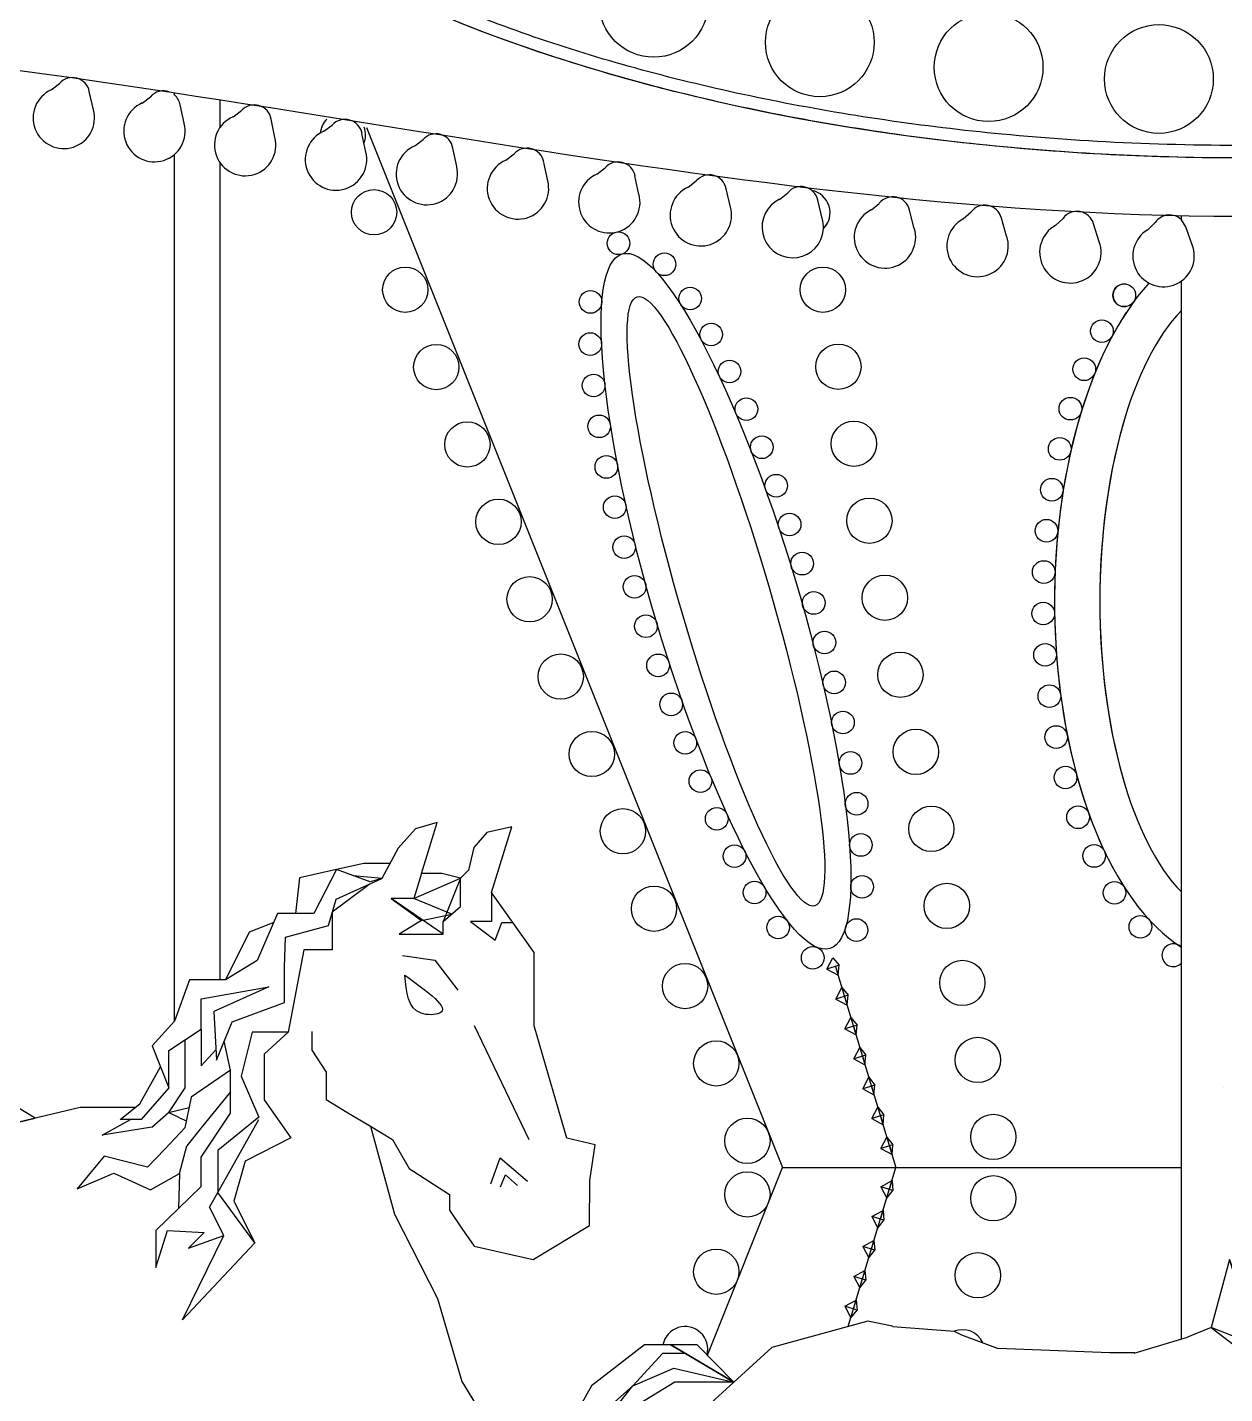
# Model space of a CAD drawing. Header units: centimetres. Extents: x -76 to 1832, y -219 to 581.
# Drawn here: x 191.2 to 323.3, y 122.6 to 273.3 of the extents above; entities that cross this region are included whole.
import ezdxf

# ---------------------------------------------------------------- set-up
doc = ezdxf.new("R2010")
doc.units = ezdxf.units.CM
doc.header["$MEASUREMENT"] = 0
for name, color, linetype in [('Acoperis', 7, 'Continuous'), ('Cai', 7, 'Continuous'), ('Decoratiuni carusel', 7, 'Continuous')]:
    doc.layers.add(name, color=color, linetype=linetype)

# ---------------------------------------------------------------- blocks, each defined once
blk = doc.blocks.new('*U88')
at = {"layer": 'Acoperis'}
blk.add_circle((0, 0), 6, dxfattribs=at)
blk = doc.blocks.new('*U89')
at = {"layer": 'Acoperis', "color": 0, "linetype": 'ByBlock', "lineweight": -2, "transparency": 16777216, "rotation": 270}
for p in [(312.27, 377.22), (331.1, 377.42), (293.5, 375.64), (349.9, 376.26), (274.92, 372.59), (368.55, 373.66), (386.91, 369.48), (256.68, 367.88), (404.73, 363.4), (239.1, 361.15), (421.51, 354.88), (222.83, 351.72), (435.95, 342.89), (209.63, 338.42), (444.5, 322.51), (204.57, 320.63), (438.3, 305.05), (211.84, 303.56), (225.91, 291.15), (424.64, 292.2), (242.53, 282.34), (408.18, 283.09), (260.28, 276.04), (390.52, 276.58), (278.6, 271.69), (372.24, 272.05), (297.23, 268.94), (353.63, 269.15), (316.02, 267.64), (334.85, 267.71)]:
    blk.add_blockref('*U88', p, dxfattribs=at)

msp = doc.modelspace()

# ---------------------------------------------------------------- linework, layer by layer
at = {"layer": 'Acoperis'}
for p, q in [((193.8, 266.44), (194.71, 267.14)), ((198.46, 264.24), (198, 266.26)), ((203.83, 264.99), (204.75, 265.69)), ((208.47, 262.75), (208.04, 264.78)), ((213.86, 263.46), (214.78, 264.15)), ((218.48, 261.18), (218.06, 263.22)), ((223.89, 261.87), (224.81, 262.56)), ((228.5, 259.58), (228.09, 261.62)), ((233.92, 260.27), (234.84, 260.95)), ((238.54, 257.98), (238.12, 260.01)), ((243.96, 258.68), (244.87, 259.37)), ((248.58, 256.41), (248.16, 258.44)), ((254.01, 257.14), (254.92, 257.84)), ((258.65, 254.91), (258.21, 256.94)), ((264.08, 255.69), (264.98, 256.4)), ((268.75, 253.51), (268.28, 255.53)), ((274.17, 254.36), (275.07, 255.08)), ((278.87, 252.25), (278.38, 254.27)), ((284.29, 253.19), (285.17, 253.92)), ((289.03, 251.16), (288.5, 253.17)), ((294.43, 252.21), (295.3, 252.97)), ((299.21, 250.29), (298.64, 252.29)), ((304.6, 251.47), (305.45, 252.25)), ((318.99, 251.31), (318.5, 252.11)), ((278.9, 250.47), (279, 251.12)), ((309.43, 249.68), (308.81, 251.66)), ((314.8, 251), (315.62, 251.81)), ((319.68, 249.35), (318.99, 251.31))]:
    msp.add_line(p, q, dxfattribs=at)
for centre, radius, start, end in [((196.14, 265.9), 1.9, 11.0224, 139.1041), ((195.19, 263.35), 3.39, 114.252, 15.1593), ((206.17, 264.43), 1.9, 70.3136, 138.549), ((206.17, 264.43), 1.9, 10.4673, 48.6698), ((205.19, 261.89), 3.39, 113.6969, 14.6042), ((216.2, 262.88), 1.9, 10.1121, 138.1939), ((215.2, 260.35), 3.39, 113.3418, 14.249), ((226.22, 261.29), 1.9, 9.9551, 138.0369), ((225.22, 258.76), 3.39, 113.1848, 14.092), ((236.25, 259.69), 1.9, 9.9954, 138.0772), ((235.25, 257.15), 3.39, 113.225, 14.1323), ((246.29, 258.11), 1.9, 10.2332, 138.315), ((245.3, 255.57), 3.39, 113.4628, 14.3701), ((256.35, 256.59), 1.9, 10.6697, 138.7515), ((255.38, 254.04), 3.39, 113.8994, 14.8066), ((266.42, 255.16), 1.9, 11.3073, 139.389), ((265.48, 252.61), 3.39, 114.5369, 15.4442), ((276.52, 253.87), 1.9, 12.1486, 140.2304), ((277.23, 252.89), 2.5, 315.1046, 78.8749), ((275.62, 251.3), 3.39, 115.3782, 345.8521), ((286.65, 252.74), 1.9, 13.1971, 141.2789), ((296.8, 251.82), 1.9, 14.4558, 142.5375), ((275.62, 251.3), 3.39, 356.9603, 16.2855), ((285.79, 250.16), 3.39, 116.4267, 17.334), ((296.01, 249.21), 3.39, 117.6854, 18.5927), ((306.98, 251.14), 1.9, 15.9269, 144.0086), ((317.19, 250.74), 1.9, 46.3324, 145.6929), ((306.25, 248.51), 3.39, 119.1565, 20.0638), ((316.53, 248.1), 3.39, 120.8407, 21.748)]:
    msp.add_arc(centre, radius, start, end, dxfattribs=at)
msp.add_ellipse((325, 322.51), major_axis=(133.8, 0), ratio=0.475211, dxfattribs=at)
for points, knots in [([(458.8, 322.51), (458.8, 325.29), (458.41, 328.08), (456.88, 333.6), (455.73, 336.34), (452.68, 341.71), (450.79, 344.36), (446.28, 349.5), (443.68, 352), (437.8, 356.82), (434.52, 359.14), (427.36, 363.55), (423.48, 365.64), (412.97, 370.6), (405.99, 373.3), (391.03, 377.97), (383.06, 379.95), (366.44, 383.11), (357.8, 384.3), (340.19, 385.82), (331.22, 386.16), (313.32, 385.99), (304.39, 385.48), (286.92, 383.61), (278.39, 382.26), (261.73, 378.71), (253.64, 376.47), (238.55, 371.24), (231.57, 368.24), (219.06, 361.6), (213.55, 357.97), (204.24, 350.25), (200.44, 346.15), (195.2, 338.39), (193.48, 334.77), (191.58, 328.15), (191.17, 325.17), (191.23, 319.22), (191.7, 316.24), (193.51, 310.35), (194.86, 307.44), (198.39, 301.72), (200.58, 298.93), (205.76, 293.5), (208.75, 290.88), (215.48, 285.86), (219.22, 283.46), (229.44, 277.77), (236.36, 274.66), (251.72, 269.1), (260.19, 266.68), (278.05, 262.78), (287.44, 261.3), (306.66, 259.35), (316.5, 258.88), (336.15, 258.97), (345.97, 259.53), (365.11, 261.67), (374.43, 263.24), (392.12, 267.3), (400.49, 269.8), (415.89, 275.61), (422.91, 278.92), (433.69, 285.26), (437.83, 288.15), (445.05, 294.22), (448.14, 297.39), (453.17, 303.93), (455.12, 307.31), (457.84, 314.15), (458.61, 317.63), (458.79, 321.58), (458.8, 322.04), (458.8, 322.51)], [0, 0, 0, 0, 0.131402, 0.131402, 0.262805, 0.262805, 0.394207, 0.394207, 0.525609, 0.525609, 0.657011, 0.657011, 0.788414, 0.788414, 0.989106, 0.989106, 1.189798, 1.189798, 1.39049, 1.39049, 1.591182, 1.591182, 1.791874, 1.791874, 1.992566, 1.992566, 2.201259, 2.201259, 2.411338, 2.411338, 2.621416, 2.621416, 2.831495, 2.831495, 3.005967, 3.005967, 3.146444, 3.146444, 3.286921, 3.286921, 3.427398, 3.427398, 3.567874, 3.567874, 3.708351, 3.708351, 3.848828, 3.848828, 4.061247, 4.061247, 4.281604, 4.281604, 4.501962, 4.501962, 4.722319, 4.722319, 4.942676, 4.942676, 5.163034, 5.163034, 5.383391, 5.383391, 5.603749, 5.603749, 5.768129, 5.768129, 5.93251, 5.93251, 6.09689, 6.09689, 6.26127, 6.26127, 6.283185, 6.283185, 6.283185, 6.283185]), ([(457.49, 322.68), (457.54, 325.43), (456.97, 328.36), (455.19, 334.17), (453.85, 337.06), (450.29, 342.75), (448.06, 345.55), (442.76, 350.98), (439.69, 353.62), (432.75, 358.67), (428.89, 361.08), (420.45, 365.63), (415.88, 367.76), (406.13, 371.68), (400.95, 373.48), (387.43, 377.5), (378.78, 379.49), (360.77, 382.55), (351.41, 383.61), (332.43, 384.77), (322.81, 384.86), (303.75, 384.06), (294.31, 383.17), (276.07, 380.45), (267.25, 378.62), (252.15, 374.52), (245.69, 372.39), (233.68, 367.61), (228.12, 364.98), (218.1, 359.29), (213.64, 356.24), (205.93, 349.85), (202.68, 346.5), (197.52, 339.63), (195.59, 336.1), (193.04, 328.86), (192.3, 325.14), (192.74, 317.71), (193.6, 314), (196.75, 306.66), (199.05, 303.03), (205.05, 296), (208.75, 292.6), (217.84, 285.84), (223.35, 282.53), (235.68, 276.48), (242.5, 273.75), (257.16, 268.97), (265.01, 266.94), (281.41, 263.65), (289.97, 262.39), (308.82, 260.58), (319.19, 260.18), (339.51, 260.51), (349.47, 261.2), (368.43, 263.6), (377.45, 265.25), (394.52, 269.43), (402.57, 271.96), (417.31, 277.77), (424.01, 281.06), (434.33, 287.36), (438.31, 290.26), (445.19, 296.3), (448.09, 299.44), (452.74, 305.88), (454.49, 309.17), (456.83, 315.8), (457.41, 319.14), (457.48, 322.49), (457.48, 322.5), (457.49, 322.68)], [0, 0, 0, 0, 0.144593, 0.144593, 0.289186, 0.289186, 0.433779, 0.433779, 0.578371, 0.578371, 0.722964, 0.722964, 0.867557, 0.867557, 1.01215, 1.01215, 1.227731, 1.227731, 1.443312, 1.443312, 1.658893, 1.658893, 1.874475, 1.874475, 2.090056, 2.090056, 2.267157, 2.267157, 2.444257, 2.444257, 2.621358, 2.621358, 2.798522, 2.798522, 2.975686, 2.975686, 3.159371, 3.159371, 3.343055, 3.343055, 3.52674, 3.52674, 3.710424, 3.710424, 3.911205, 3.911205, 4.111986, 4.111986, 4.312766, 4.312766, 4.513547, 4.513547, 4.746343, 4.746343, 4.971763, 4.971763, 5.188442, 5.188442, 5.405122, 5.405122, 5.621801, 5.621801, 5.787061, 5.787061, 5.952321, 5.952321, 6.117581, 6.117581, 6.282841, 6.282841, 6.283185, 6.283185, 6.283185, 6.283185])]:
    msp.add_open_spline(points, degree=3, knots=knots, dxfattribs=at)
msp.add_spline([(-25.5, 252.5), (149.5, 272.5), (324.83, 252.51), (499.5, 272.5), (674.5, 252.5)], degree=3, dxfattribs=at)
at = {"layer": 'Cai'}
for p, q in [((207.42, 265.86), (207.42, 266.12)), ((212.42, 265.36), (212.42, 262.28)), ((207.42, 163.66), (207.42, 259.35)), ((212.42, 258.42), (212.42, 168.22)), ((318.5, 252.11), (318.5, 252.57)), ((318.5, 128.6), (318.5, 245.34)), ((240.47, 163.19), (246.51, 150.6)), ((197, 154.15), (187.07, 151.77)), ((203.08, 154.15), (197, 154.15)), ((207.95, 153.01), (208.72, 152.65)), ((286.65, 129.98), (293.42, 129.45)), ((293.42, 129.45), (294.25, 129.06))]:
    msp.add_line(p, q, dxfattribs=at)
for points in [[(222.57, 162.53), (222.57, 160.47), (224.12, 158.03), (224.12, 155.01), (226.41, 153.64), (229.02, 152.08), (231.46, 150.62), (233.29, 147.4), (235.47, 146), (237.73, 144.54), (237.73, 142.8), (239.12, 140.77), (240.45, 138.83), (246.98, 137.37), (253.19, 141.1), (253.23, 146.07), (253.23, 146.07), (253.82, 150.01), (253.82, 150.01), (253.82, 150.01), (250.68, 150.74), (247.1, 163.15), (247.1, 171.23), (242.37, 177.86), (244.62, 185.13), (241.85, 184.5), (240.44, 182.85), (239.86, 180.32), (238.96, 179.46), (236.9, 179.98), (234.66, 179.98), (235.57, 182.94), (236.38, 185.59), (233.99, 184.9), (232.08, 182.75), (230.27, 179.41), (228.98, 179.05)], [(231.18, 181.08), (228.28, 181.08), (225.26, 180.4), (221.19, 179.48), (220.77, 175.55)], [(228.98, 179.05), (225.26, 180.4), (222.77, 175.55), (218.77, 175.55), (216.52, 170.35)], [(230.27, 179.41), (227.12, 179.72)], [(234.66, 179.98), (233.81, 177.22), (231.32, 177.22), (234.66, 174.77), (232.18, 173.26), (237.04, 173.26), (237.04, 174.66), (238.96, 176.32), (238.96, 179.46)], [(234.66, 174.77), (238, 175.49), (233.81, 177.22), (238.96, 179.46), (237.04, 174.66)], [(217.8, 167.44), (211.75, 164.74), (212.03, 159.37), (213.75, 163.58), (219.53, 165.71), (219.53, 169.6), (219.65, 172.95), (224.39, 174.24), (225.23, 177.12), (230.27, 179.41)], [(228.99, 178.83), (224.81, 175.68), (224.81, 171.54), (221.69, 171.54), (219.96, 162.47), (215.96, 162.47), (214.77, 157.61), (216.72, 153.07), (212.18, 149.4), (212.18, 144.76)], [(237.04, 173.26), (231.32, 177.22)], [(242.37, 177.86), (242.37, 174.66), (240.07, 174.66), (242.77, 172.61), (243.52, 174.55), (244.74, 174.55)], [(218.35, 174.57), (215.64, 173.49), (213.04, 168.22)], [(232.57, 170.9), (236.13, 170.39), (238.68, 167.08)], [(216.52, 170.35), (213.04, 168.22), (209.05, 168.22), (207.42, 163.66), (204.94, 160.96), (206.78, 156.32), (206.78, 160.42), (210.34, 162.8), (210.34, 166.14), (217.8, 167.44)], [(208.56, 161.61), (208.56, 156.32), (206.75, 153.58), (209.02, 154.15)], [(219.96, 162.47), (217.29, 160.04), (217.29, 154.97), (220.23, 150.81), (215.21, 148.21), (213.94, 143.82), (216.25, 139.2), (208.28, 130.71), (212.83, 140.01)], [(210.34, 162.8), (210.34, 158.75), (211.97, 160.49)], [(210.36, 148.65), (213.59, 153.51), (213.59, 158.26), (212.89, 161.47)], [(206.78, 156.32), (203.73, 152.8), (201.4, 152.8), (203.59, 154.56), (205.86, 158.64)], [(213.59, 158.26), (209.25, 155.28), (208.56, 151.88), (206.33, 149.55)], [(213.59, 155.88), (210.36, 151.88), (208.78, 149.92)], [(189.27, 152.29), (192.04, 152.96), (189.32, 154.62), (185.9, 154.62), (181.28, 151.62), (178.28, 145.26), (179.18, 140.02), (179.18, 134.83), (179.74, 133.38)], [(204.9, 151.96), (199.42, 151.1), (202.56, 152.8)], [(204.9, 151.96), (206.75, 153.58)], [(207.95, 153.01), (206.75, 153.58)], [(216.25, 139.2), (212.18, 144.76), (216.72, 152.83)], [(229.02, 152.08), (231.66, 142.35), (236.42, 133.07), (239.11, 123.91), (242.54, 118.3), (245.07, 112.01), (244.13, 105.08), (242.37, 98.83), (242.37, 91.88), (240.91, 83.99), (240.91, 72.4), (239.52, 62.34)], [(206.33, 149.55), (204.44, 147.57), (199.63, 148.76), (196.68, 145.17), (200.72, 146.91), (204.75, 145.06), (207.95, 146.85), (207.85, 142.98)], [(207.95, 146.85), (208.78, 149.92)], [(210.36, 145.41), (210.36, 148.65)], [(242.32, 145.71), (243.33, 148.58), (244.34, 147.73), (246.36, 146.02)], [(243.39, 145.37), (243.94, 146.72), (245.25, 145.52)], [(210.36, 145.41), (205.34, 140.56)], [(210.67, 140.33), (208.94, 138.6), (212.83, 140.01), (211.27, 143.14), (212.18, 144.76)], [(205.34, 140.56), (205.34, 136.49), (206.63, 140.56), (210.67, 140.33)], [(323.82, 137.36), (325.23, 132.95), (323.82, 137.36), (321.8, 129.85), (326.64, 126.14), (324.25, 122.43), (333.93, 111.84), (327.43, 122.83), (329.55, 126.8), (321.8, 129.85)], [(286.6, 130.01), (283.92, 130.57), (273.32, 127.67), (264.93, 120.01), (262.62, 111.38), (262.62, 102.39), (264.88, 93.62), (273.7, 81.95), (273.97, 77.18), (267.56, 69.58), (268.14, 68.21), (278.08, 34.32), (276.7, 31.5), (278.36, 30.62), (275.88, 28.31), (275.88, 23.01), (293.74, 23.01), (289.24, 31.07), (284.44, 35.72)], [(321.8, 129.85), (319.19, 128.81)], [(294.25, 129.06), (298.29, 127.54)], [(313.29, 127.02), (319.19, 128.81)], [(318.27, 128.45), (318.22, 128.52)], [(269.13, 123.84), (265.09, 127.96), (259.25, 127.96), (253.42, 123.43), (248.88, 115.33), (248.88, 104.32), (252.45, 92.99), (243.7, 85.21), (256.01, 91.37), (248.88, 104.32), (248.88, 115.33), (257.96, 123.43), (261.28, 127.01)], [(313.31, 127.05), (310.59, 127.05), (298.29, 127.54)], [(313.31, 127.05), (313.29, 127.02)], [(248.88, 104.32), (250.42, 113.94), (257.96, 123.43), (262.49, 125.37), (269.13, 123.84), (262.62, 123.84), (254.19, 118.69), (250.42, 113.94), (252.07, 105.43), (252.07, 103.14), (256.01, 91.37), (254.48, 85.87), (248.13, 82.7), (245.97, 77.62), (248.13, 82.7)]]:
    msp.add_lwpolyline(points, dxfattribs=at)
for points in [[(323.2, 156.32), (323.2, 156.32)], [(262.17, 127.96), (269.13, 123.84)]]:
    msp.add_lwpolyline(points, close=True, dxfattribs=at)
msp.add_spline([(232.83, 168.74), (234.61, 164.54), (236.64, 164.54), (232.83, 168.74)], degree=3, dxfattribs=at)
at = {"layer": 'Decoratiuni carusel'}
for p, q in [((228.59, 262.28), (274.5, 147.5)), ((256.03, 250.71), (256.03, 250.72)), ((256.75, 248.32), (256.75, 248.32)), ((280.5, 169.17), (287, 147.5)), ((266.22, 126.81), (274.5, 147.5)), ((274.5, 147.5), (299.5, 147.5)), ((281.74, 129.97), (287, 147.5)), ((299.5, 147.5), (312.38, 147.5)), ((312.38, 147.5), (318.5, 147.5)), ((261.28, 127.01), (263.78, 127.01))]:
    msp.add_line(p, q, dxfattribs=at)
msp.add_lwpolyline([(254.8, 251.38), (254.8, 251.38)], close=True, dxfattribs=at)
for points in [[(256.02, 250.72), (256.03, 250.71)], [(256.03, 250.72), (256.03, 250.71), (256.04, 250.72)], [(279.39, 169.42), (280.05, 170.67), (280.73, 169.83), (279.39, 169.42), (280.05, 170.67), (280.73, 169.83)], [(280.34, 169.71), (280.62, 168.75), (280.73, 169.83), (279.39, 169.42), (280.62, 168.75)], [(280.38, 166.11), (281.04, 167.37), (281.72, 166.53), (280.38, 166.11), (281.04, 167.37), (281.72, 166.53)], [(281.33, 166.4), (281.61, 165.45), (281.72, 166.53), (280.38, 166.11), (281.61, 165.45)], [(281.37, 162.81), (282.03, 164.07), (282.71, 163.22), (281.37, 162.81), (282.03, 164.07), (282.71, 163.22)], [(282.32, 163.1), (282.6, 162.15), (282.71, 163.22), (281.37, 162.81), (282.6, 162.15)], [(282.36, 159.51), (283.02, 160.77), (283.7, 159.92), (282.36, 159.51), (283.02, 160.77), (283.7, 159.92)], [(283.31, 159.8), (283.59, 158.84), (283.7, 159.92), (282.36, 159.51), (283.59, 158.84)], [(283.35, 156.21), (284.01, 157.47), (284.69, 156.62), (283.35, 156.21), (284.01, 157.47), (284.69, 156.62)], [(284.3, 156.5), (284.58, 155.54), (284.69, 156.62), (283.35, 156.21), (284.58, 155.54)], [(284.34, 152.91), (285, 154.17), (285.68, 153.32), (284.34, 152.91), (285, 154.17), (285.68, 153.32)], [(285.29, 153.2), (285.58, 152.24), (285.68, 153.32), (284.34, 152.91), (285.58, 152.24)], [(285.34, 149.61), (285.99, 150.86), (286.67, 150.02), (285.34, 149.61), (285.99, 150.86), (286.67, 150.02)], [(286.28, 149.9), (286.57, 148.94), (286.67, 150.02), (285.34, 149.61), (286.57, 148.94)], [(286.28, 145.11), (286.57, 146.07), (286.67, 144.99), (285.34, 145.4), (286.57, 146.07)], [(285.34, 145.4), (285.99, 144.14), (286.67, 144.99), (285.34, 145.4), (285.99, 144.14), (286.67, 144.99)], [(285.29, 141.81), (285.58, 142.77), (285.68, 141.69), (284.34, 142.1), (285.58, 142.77)], [(284.34, 142.1), (285, 140.84), (285.68, 141.69), (284.34, 142.1), (285, 140.84), (285.68, 141.69)], [(284.3, 138.51), (284.58, 139.47), (284.69, 138.39), (283.35, 138.8), (284.58, 139.47)], [(283.35, 138.8), (284.01, 137.54), (284.69, 138.39), (283.35, 138.8), (284.01, 137.54), (284.69, 138.39)], [(283.31, 135.21), (283.59, 136.16), (283.7, 135.08), (282.36, 135.5), (283.59, 136.16)], [(282.36, 135.5), (283.02, 134.24), (283.7, 135.08), (282.36, 135.5), (283.02, 134.24), (283.7, 135.08)], [(282.32, 131.91), (282.6, 132.86), (282.71, 131.78), (281.37, 132.2), (282.6, 132.86)], [(281.37, 132.2), (282.03, 130.94), (282.71, 131.78), (281.37, 132.2), (282.03, 130.94), (282.71, 131.78)], [(286.65, 129.98), (286.65, 129.98), (286.6, 130.01)]]:
    msp.add_lwpolyline(points, dxfattribs=at)
for centre, radius in [((229.42, 252.93), 2.5), ((256.39, 249.51), 1.25), ((261.47, 247.19), 1.25), ((232.86, 244.39), 2.5), ((278.94, 244.39), 2.5), ((253.31, 243.04), 1.25), ((264.3, 243.42), 1.25), ((312.2, 243.77), 1.25), ((266.61, 239.44), 1.25), ((309.73, 239.81), 1.25), ((309.73, 239.81), 1.25), ((236.29, 235.85), 2.5), ((253.28, 238.39), 1.25), ((280.65, 235.89), 2.5), ((307.78, 235.61), 1.25), ((307.78, 235.61), 1.25), ((268.64, 235.36), 1.25), ((253.65, 233.82), 1.25), ((270.5, 231.21), 1.25), ((306.25, 231.26), 1.25), ((306.25, 231.26), 1.25), ((239.72, 227.31), 2.5), ((254.26, 229.31), 1.25), ((282.36, 227.39), 2.5), ((272.2, 227), 1.25), ((305.07, 226.82), 1.25), ((305.07, 226.82), 1.25), ((255.05, 224.83), 1.25), ((273.79, 222.76), 1.25), ((304.2, 222.32), 1.25), ((304.2, 222.32), 1.25), ((243.15, 218.77), 2.5), ((255.98, 220.39), 1.25), ((284.07, 218.89), 2.5), ((275.27, 218.48), 1.25), ((303.62, 217.79), 1.25), ((303.62, 217.79), 1.25), ((257.02, 215.98), 1.25), ((276.65, 214.16), 1.25), ((303.31, 213.23), 1.25), ((303.31, 213.23), 1.25), ((246.58, 210.23), 2.5), ((258.17, 211.6), 1.25), ((285.78, 210.39), 2.5), ((277.93, 209.82), 1.25), ((303.26, 208.66), 1.25), ((303.26, 208.66), 1.25), ((259.42, 207.25), 1.25), ((279.11, 205.45), 1.25), ((303.46, 204.09), 1.25), ((303.46, 204.09), 1.25), ((250.02, 201.69), 2.5), ((260.76, 202.93), 1.25), ((287.49, 201.89), 2.5), ((280.19, 201.05), 1.25), ((303.93, 199.54), 1.25), ((303.93, 199.54), 1.25), ((262.21, 198.63), 1.25), ((281.16, 196.62), 1.25), ((304.68, 195.02), 1.25), ((304.68, 195.02), 1.25), ((253.45, 193.15), 2.5), ((263.76, 194.38), 1.25), ((289.2, 193.39), 2.5), ((281.99, 192.16), 1.25), ((305.72, 190.56), 1.25), ((305.72, 190.56), 1.25), ((265.43, 190.16), 1.25), ((282.67, 187.66), 1.25), ((256.88, 184.62), 2.5), ((267.23, 185.99), 1.25), ((290.91, 184.89), 2.5), ((307.1, 186.17), 1.25), ((307.1, 186.17), 1.25), ((283.13, 183.11), 1.25), ((269.2, 181.88), 1.25), ((308.87, 181.9), 1.25), ((308.87, 181.9), 1.25), ((283.26, 178.49), 1.25), ((260.31, 176.08), 2.5), ((271.41, 177.86), 1.25), ((292.62, 176.39), 2.5), ((311.12, 177.83), 1.25), ((311.12, 177.83), 1.25), ((274.01, 174.01), 1.25), ((282.65, 173.72), 1.25), ((313.97, 174.08), 1.25), ((277.82, 170.66), 1.25), ((294.33, 167.89), 2.5), ((263.74, 167.54), 2.5), ((267.18, 159), 2.5), ((296.04, 159.39), 2.5), ((270.61, 150.46), 2.5), ((297.75, 150.89), 2.5), ((270.61, 144.55), 2.5), ((297.75, 144.12), 2.5), ((267.18, 136.01), 2.5), ((296.04, 135.62), 2.5)]:
    msp.add_circle(centre, radius, dxfattribs=at)
for centre, radius, start, end in [((225.99, 261.47), 2.5, 135.4834, 175.2924), ((225.99, 261.47), 2.5, 337.8889, 20.237), ((277.23, 252.89), 2.5, 315.1046, 333.855), ((312.2, 243.77), 1.25, 82.012, 277.988), ((317.6, 170.94), 1.25, 44.0714, 315.9286), ((263.74, 127.47), 2.5, 345.7548, 168.6238), ((294.33, 127.12), 2.5, 25.0495, 111.3359)]:
    msp.add_arc(centre, radius, start, end, dxfattribs=at)
for major_axis, ratio in [((-11.45, 38.33), 0.2), ((-9.79, 33.6), 0.142857)]:
    msp.add_ellipse((268.25, 210), major_axis=major_axis, ratio=ratio, dxfattribs=at)
for major_axis, ratio, start_param, end_param in [((0, 40), 0.5, 6.782545, 9.120085), ((0, 40), 0.5, 0.650898, 2.490695), ((0, 35), 0.428571, 6.694702, 9.013261), ((0, 35), 0.428571, 7.223711, 8.484252)]:
    msp.add_ellipse((324.5, 210), major_axis=major_axis, ratio=ratio, start_param=start_param, end_param=end_param, dxfattribs=at)

# ---------------------------------------------------------------- block references
at = {"layer": 'Acoperis'}
msp.add_blockref('*U89', (0, 0), dxfattribs=at)

doc.saveas('drawing.dxf')
